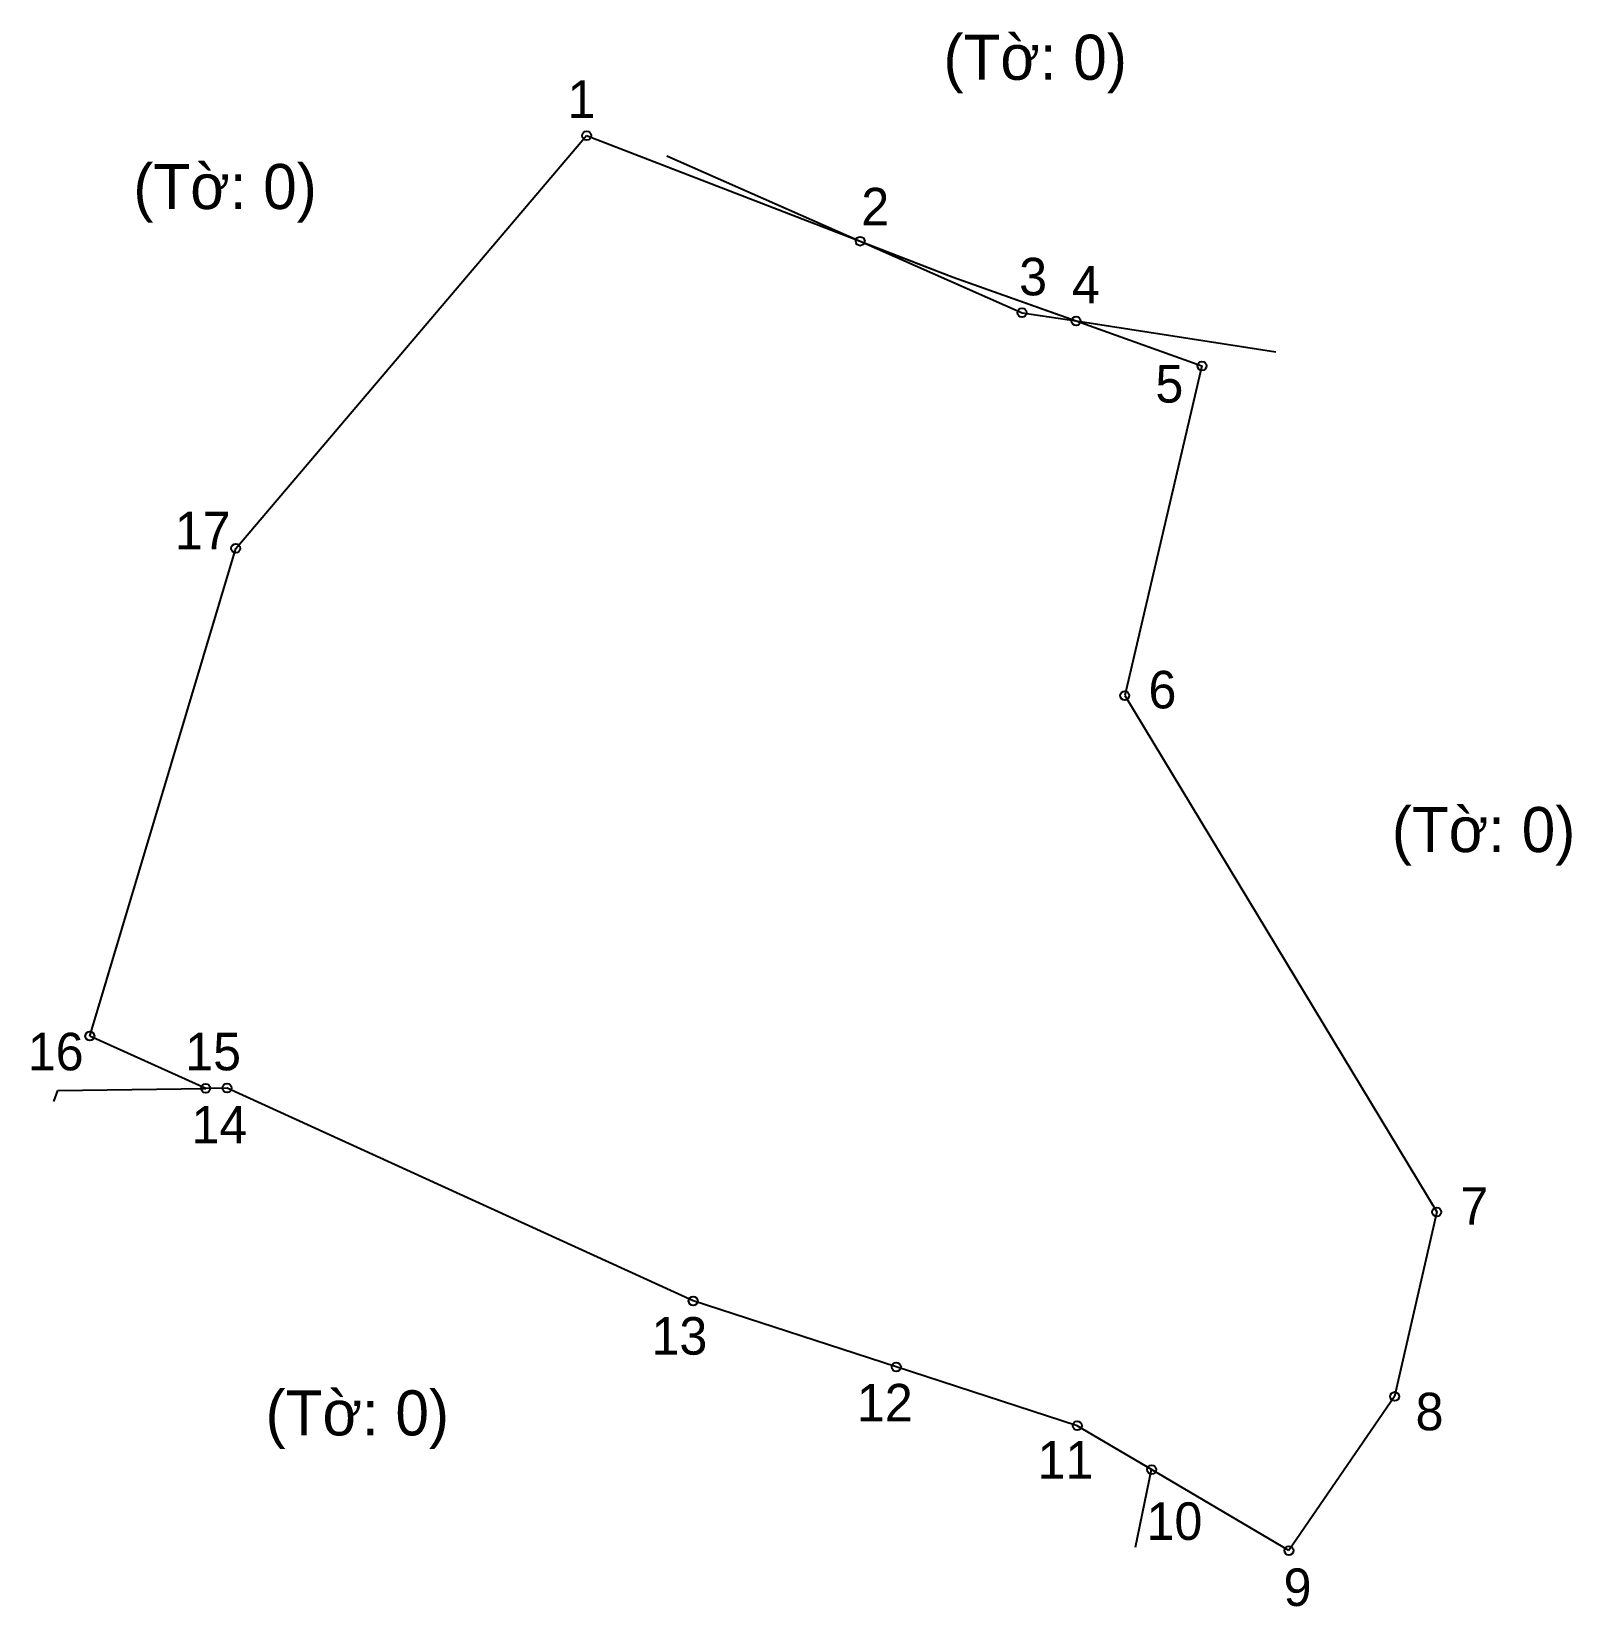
# Model space of a CAD drawing. Extents: x 549024 to 549135, y 1823811 to 1823924.
import ezdxf

# ---------------------------------------------------------------- set-up
doc = ezdxf.new("R2010")
doc.units = 0
for name, color, linetype in [('CanhThua', 7, 'Continuous'), ('MocDinhThua', 7, 'Continuous'), ('NhanTuCan', 7, 'Continuous'), ('RauThua', 7, 'Continuous'), ('SoHieuDinhThua', 7, 'Continuous')]:
    doc.layers.add(name, color=color, linetype=linetype)

msp = doc.modelspace()

# ---------------------------------------------------------------- linework, layer by layer
at = {"layer": 'CanhThua'}
for p, q in [((549038.27, 1823886.99), (549063.58, 1823916.78)), ((549063.58, 1823916.78), (549083.32, 1823909.16)), ((549083.32, 1823909.16), (549095, 1823904)), ((549095, 1823904), (549098.9, 1823903.4)), ((549098.9, 1823903.4), (549107.98, 1823900.16)), ((549107.98, 1823900.16), (549102.41, 1823876.37)), ((549027.74, 1823851.79), (549038.27, 1823886.99)), ((549102.41, 1823876.37), (549124.92, 1823839.1)), ((549036.1, 1823848.02), (549027.74, 1823851.79)), ((549037.64, 1823848.04), (549036.1, 1823848.02)), ((549071.27, 1823832.68), (549037.64, 1823848.04)), ((549124.92, 1823839.1), (549121.88, 1823825.78)), ((549085.92, 1823827.91), (549071.27, 1823832.68)), ((549098.98, 1823823.67), (549085.92, 1823827.91)), ((549121.88, 1823825.78), (549114.25, 1823814.66)), ((549104.35, 1823820.5), (549098.98, 1823823.67)), ((549114.25, 1823814.66), (549104.35, 1823820.5))]:
    msp.add_line(p, q, dxfattribs=at)
at = {"layer": 'MocDinhThua'}
for centre in [(549063.58, 1823916.78), (549083.32, 1823909.16), (549095, 1823904), (549098.9, 1823903.4), (549107.98, 1823900.16), (549038.27, 1823886.99), (549102.41, 1823876.37), (549027.74, 1823851.79), (549036.1, 1823848.02), (549037.64, 1823848.04), (549124.92, 1823839.1), (549071.27, 1823832.68), (549085.92, 1823827.91), (549121.88, 1823825.78), (549098.98, 1823823.67), (549104.35, 1823820.5), (549114.25, 1823814.66)]:
    msp.add_circle(centre, 0.325, dxfattribs=at)
at = {"layer": 'RauThua'}
for p, q in [((549069.37, 1823915.31), (549083.32, 1823909.16)), ((549083.32, 1823909.16), (549090.04, 1823906.56)), ((549084.59, 1823908.66), (549090.04, 1823906.56)), ((549090.04, 1823906.56), (549098.9, 1823903.4)), ((549090.04, 1823906.56), (549097.61, 1823903.86)), ((549098.9, 1823903.4), (549113.3, 1823901.18)), ((549025.15, 1823847.07), (549025.44, 1823847.86)), ((549025.44, 1823847.86), (549036.1, 1823848.02)), ((549103.18, 1823814.9), (549104.35, 1823820.5))]:
    msp.add_line(p, q, dxfattribs=at)

# ---------------------------------------------------------------- texts
at = {"layer": 'NhanTuCan'}
for p in [(549089.33, 1823920.81), (549030.88, 1823911.48), (549121.68, 1823865.07), (549040.42, 1823822.97)]:
    msp.add_text('(Tờ: 0)', height=3.251, dxfattribs=at).set_placement(p)
at = {"layer": 'SoHieuDinhThua'}
for s, height, p in [('1', 2.71, (549062.21, 1823918.05)), ('2', 2.71, (549083.4, 1823910.3)), ('3', 2.71, (549094.79, 1823905.25)), ('4', 2.71, (549098.6, 1823904.67)), ('5', 2.71, (549104.62, 1823897.51)), ('17', 2.709, (549033.87, 1823886.92)), ('6', 2.71, (549104.12, 1823875.44)), ('16', 2.709, (549023.26, 1823849.32)), ('15', 2.709, (549034.62, 1823849.32)), ('14', 2.709, (549035.07, 1823844.04)), ('7', 2.71, (549126.62, 1823838.17)), ('13', 2.709, (549068.26, 1823828.8)), ('12', 2.709, (549083.08, 1823823.98)), ('8', 2.71, (549123.39, 1823823.34)), ('11', 2.709, (549096.11, 1823819.85)), ('10', 2.709, (549103.98, 1823815.43)), ('9', 2.71, (549113.87, 1823810.66))]:
    msp.add_text(s, height=height, dxfattribs=at).set_placement(p)

doc.saveas('drawing.dxf')
